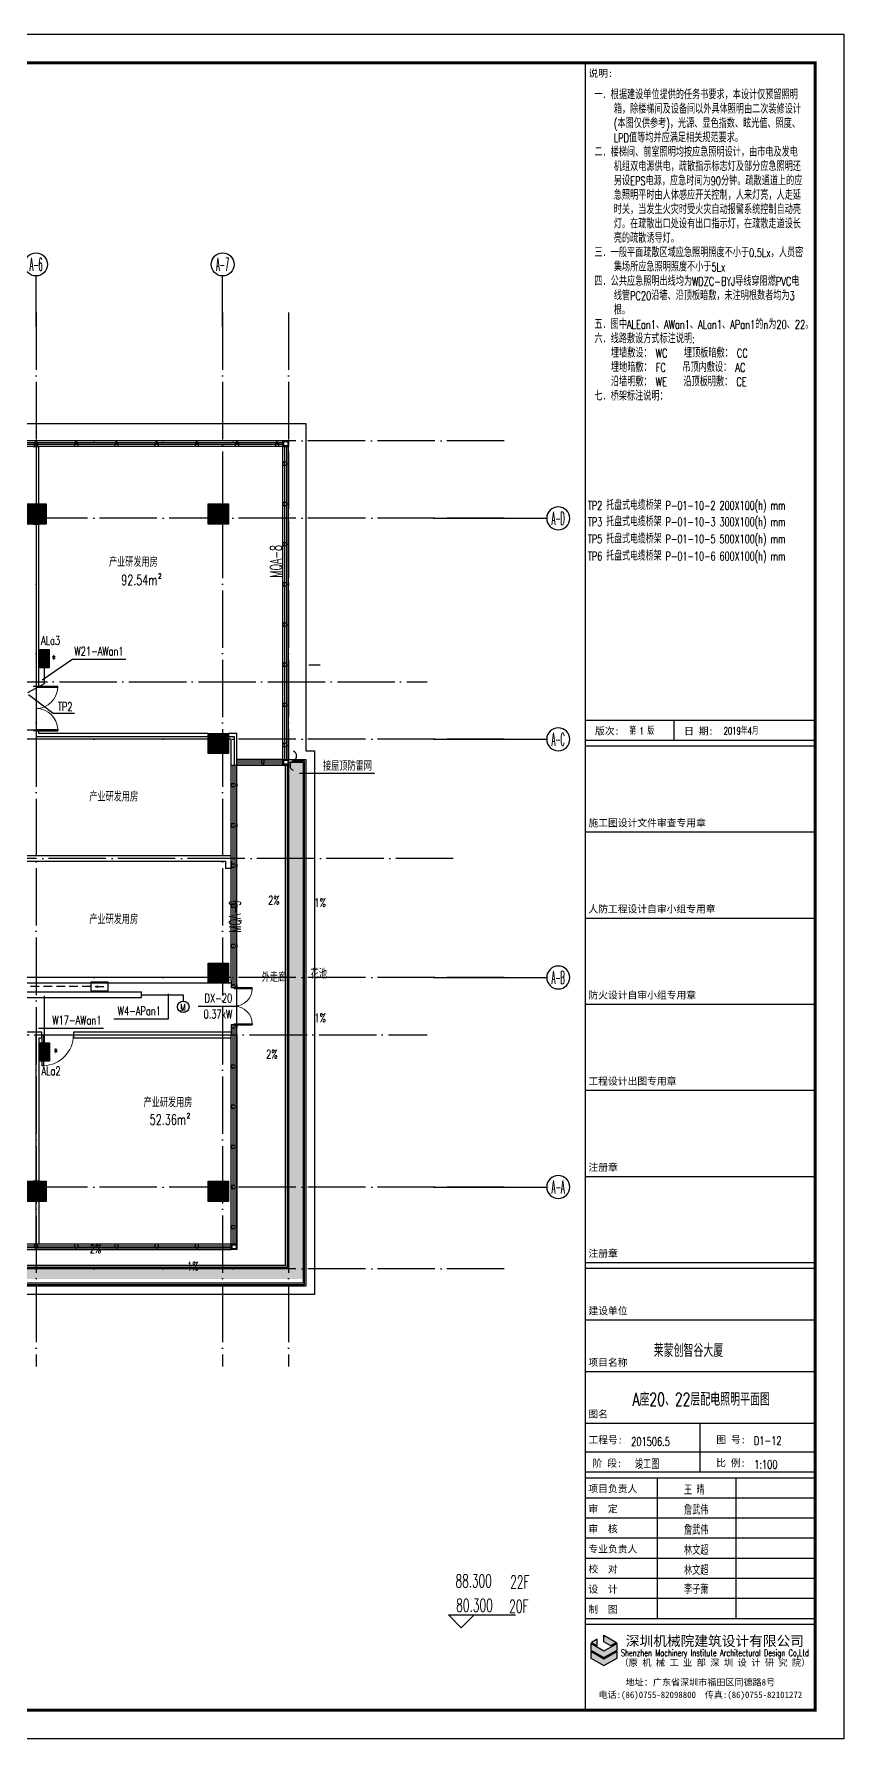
# Model space of a CAD drawing. Extents: x 1980812 to 2226895, y -554123 to 281606.
# Drawn here: x 2036698 to 2064912, y -405867 to -346467 of the extents above; entities that cross this region are included whole.
import ezdxf
from ezdxf.enums import TextEntityAlignment as Align

# ---------------------------------------------------------------- set-up
doc = ezdxf.new("R2010")
doc.units = 0
doc.header["$LTSCALE"] = 1000
doc.header["$MEASUREMENT"] = 0
doc.linetypes.add('DOTE', pattern=[2.42, 2, -0.2, 0.02, -0.2])
doc.linetypes.add('DQXX', pattern=[4.5, 3, -1.5])
for name, color, linetype in [('$TD_AUDIT_GENERATED_(158)', 8, 'Continuous'), ('$TD_AUDIT_GENERATED_(1F3)', 7, 'Continuous'), ('$TD_AUDIT_GENERATED_(1FCF)', 8, 'Continuous'), ('$TD_AUDIT_GENERATED_(210)', 8, 'Continuous'), ('$TD_AUDIT_GENERATED_(24E)', 8, 'Continuous'), ('$TD_AUDIT_GENERATED_(2762)', 8, 'Continuous'), ('$TD_AUDIT_GENERATED_(276D)', 8, 'Continuous'), ('$TD_AUDIT_GENERATED_(2A51)', 8, 'Continuous'), ('$TD_AUDIT_GENERATED_(FFA)', 8, 'Continuous'), ('1', 1, 'Continuous'), ('7', 7, 'Continuous'), ('A-FLOR-LAND', 8, 'Continuous'), ('AXIS', 7, 'Continuous'), ('AXIS_TEXT', 7, 'Continuous'), ('COLU', 8, 'Continuous'), ('COLU_HATCH', 8, 'Continuous'), ('CURTWALL', 8, 'Continuous'), ('DIM_ELEV', 8, 'Continuous'), ('DIM_SYMB', 8, 'Continuous'), ('dote', 8, 'DOTE'), ('DQ1', 1, 'Continuous'), ('DQ2', 2, 'Continuous'), ('DQ7', 7, 'Continuous'), ('DQFL', 2, 'X_LINE'), ('DQK1', 1, 'Continuous'), ('DQK7', 7, 'Continuous'), ('DQqj', 1, 'Continuous'), ('DQX', 2, 'DQXX'), ('PUB_TEXT', 8, 'Continuous'), ('TK', 1, 'Continuous'), ('WALL', 7, 'Continuous'), ('WINDOW', 8, 'Continuous')]:
    doc.layers.add(name, color=color, linetype=linetype)
doc.styles.add('_TCH_AXIS', font='COMPLEX', dxfattribs={"bigfont": 'GBCBIG'})
doc.styles.add('_TCH_DIM', font='SIMPLEX', dxfattribs={"bigfont": 'GBCBIG'})
doc.styles.add('COMPLEX', font='COMPLEX')
doc.styles.add('D8', font='txtw.shx', dxfattribs={"width": 0.7, "bigfont": 'hztxtw.shx'})
doc.styles.add('HEITI', font='simplex.shx', dxfattribs={"width": 0.6, "bigfont": 'hztxt.shx'})
doc.styles.add('HZF', font='ROMANS2', dxfattribs={"width": 0.7, "bigfont": 'HZDF2'})
doc.styles.add('HZTXTW', font='txtw.shx', dxfattribs={"width": 0.6, "bigfont": 'hztxtw.shx'})
doc.styles.add('SONGTI', font='', dxfattribs={"width": 1.1})
doc.styles.get("Standard").update_dxf_attribs({"font": 'gbenor.shx', "bigfont": 'gbcbig.shx'})
doc.styles.get('SONGTI').set_extended_font_data('NSimSun')
doc.linetypes.add('X_LINE', pattern='A,0.5,["X",Standard,S=0.2,R=0,X=0,Y=-0.08],0.5', length=1)

# ---------------------------------------------------------------- blocks, each defined once
blk = doc.blocks.new('_AXISO')
blk.add_circle((0, 0), 0.5)
at = {"layer": 'AXIS_TEXT', "style": 'COMPLEX', "width": 1.041667}
blk.add_attdef('A', text='', height=0.56, dxfattribs=at).set_placement((-0.25, -0.28), (0.25, -0.28), align=Align.FIT)
blk = doc.blocks.new('$TD_AUDIT_GENERATED_(9F)')
at = {"layer": 'AXIS'}
for p, q in [((40100, 29979), (40100, 31745)), ((46600, 29979), (46600, 31745)), ((53944, 23300), (57893, 23300)), ((53944, 15600), (57893, 15600)), ((53944, 7300), (57893, 7300)), ((53944, 0), (57893, 0))]:
    blk.add_line(p, q, dxfattribs=at)
at = {"layer": 'dote'}
for p, q in [((40100, 30469), (40100, -6248)), ((46600, 30469), (46600, -6248)), ((48900, 30469), (48900, -6248)), ((56411, 26000), (-8456, 26000)), ((56413, 23300), (-8454, 23300)), ((56413, 15600), (-8454, 15600)), ((54631, 11450), (37209, 11450)), ((56413, 7300), (-8454, 7300)), ((56413, 0), (-8454, 0)), ((56413, -2850), (-8454, -2850))]:
    blk.add_line(p, q, dxfattribs=at)
at = {"layer": 'AXIS'}
ref = blk.add_blockref('_AXISO', (40100, 32145), dxfattribs=dict(at, xscale=800, yscale=800, zscale=800))
ref.add_attrib('A', 'A-6', dxfattribs={"layer": 'AXIS_TEXT', "height": 452.5, "style": '_TCH_AXIS', "width": 0.344262}).set_placement((39874, 31919), (40326, 31919), align=Align.FIT)
ref = blk.add_blockref('_AXISO', (46600, 32145), dxfattribs=dict(at, xscale=800, yscale=800, zscale=800))
ref.add_attrib('A', 'A-7', dxfattribs={"layer": 'AXIS_TEXT', "height": 452.5, "style": '_TCH_AXIS', "width": 0.344262}).set_placement((46374, 31919), (46826, 31919), align=Align.FIT)
ref = blk.add_blockref('_AXISO', (58293, 23300), dxfattribs=dict(at, xscale=-800, yscale=800, zscale=800))
ref.add_attrib('A', 'A-D', dxfattribs={"layer": 'AXIS_TEXT', "height": 452.5, "style": '_TCH_AXIS', "width": 0.328125}).set_placement((58066, 23074), (58519, 23074), align=Align.FIT)
ref = blk.add_blockref('_AXISO', (58293, 15600), dxfattribs=dict(at, xscale=-800, yscale=800, zscale=800))
ref.add_attrib('A', 'A-C', dxfattribs={"layer": 'AXIS_TEXT', "height": 452.5, "style": '_TCH_AXIS', "width": 0.33871}).set_placement((58066, 15374), (58519, 15374), align=Align.FIT)
ref = blk.add_blockref('_AXISO', (58293, 7300), dxfattribs=dict(at, xscale=-800, yscale=800, zscale=800))
ref.add_attrib('A', 'A-B', dxfattribs={"layer": 'AXIS_TEXT', "height": 452.5, "style": '_TCH_AXIS', "width": 0.328125}).set_placement((58066, 7074), (58519, 7074), align=Align.FIT)
ref = blk.add_blockref('_AXISO', (58293, 0), dxfattribs=dict(at, xscale=-800, yscale=800, zscale=800))
ref.add_attrib('A', 'A-A', dxfattribs={"layer": 'AXIS_TEXT', "height": 452.5, "style": '_TCH_AXIS', "width": 0.323077}).set_placement((58066, -226), (58519, -226), align=Align.FIT)
blk = doc.blocks.new('$DorLib2D$00000001')
for p, q in [((0.45, 0.975), (0.5, 0.975)), ((0.45, 0), (0.45, 0.975)), ((0.5, 0), (0.5, 0.975)), ((0.5, 0), (0.45, 0))]:
    blk.add_line(p, q)
at = {"lineweight": 13}
blk.add_arc((0.475, 0), 0.975, 91.4693, 180, dxfattribs=at)
blk = doc.blocks.new('$DorLib2D$00000002')
for p, q in [((-0.5, 0), (-0.5, 0.4875)), ((-0.475, 0.4875), (-0.5, 0.4875)), ((-0.475, 0), (-0.475, 0.4875)), ((0.475, 0), (0.475, 0.4875)), ((0.475, 0.4875), (0.5, 0.4875)), ((0.5, 0), (0.5, 0.4875)), ((-0.5, 0), (-0.475, 0)), ((0.5, 0), (0.475, 0))]:
    blk.add_line(p, q)
at = {"lineweight": 13}
for centre, start, end in [((-0.4875, 0), 0, 88.53072), ((0.4875, 0), 91.46928, 180)]:
    blk.add_arc(centre, 0.4875, start, end, dxfattribs=at)
blk = doc.blocks.new('A$C46407C4F')
at = {"layer": 'A-FLOR-LAND'}
h = blk.add_hatch(dxfattribs=at)
h.set_pattern_fill('GRASS', color=256, scale=50)
h.set_pattern_definition([(90, (-3008715.91, 640534.81), (-99.7795475, 99.7795475), [26.458066, -173.101015]), (45, (-3008715.91, 640534.81), (-99.7796155, 99.7796155), [26.458066, -114.651615]), (135, (-3008715.91, 640534.81), (-99.7796155, -99.7796155), [26.458066, -114.651615])])
h.paths.add_polyline_path([(32150, -26500), (32150, -26000), (48900, -26000), (48900, -8500), (49400, -8500), (49400, -26500)])
at = {"layer": '$TD_AUDIT_GENERATED_(158)', "color": 2}
for p, q in [((49800, -8100), (49800, -27050)), ((49800, -27050), (31750, -27050))]:
    blk.add_line(p, q, dxfattribs=at)
at = {"layer": '$TD_AUDIT_GENERATED_(158)'}
for p, q in [((48900, -8400), (49500, -8400)), ((48900, -8500), (49400, -8500)), ((49400, -8500), (49400, -26650)), ((49500, -8400), (49500, -26750)), ((49400, -26650), (32150, -26650)), ((49500, -26750), (32050, -26750))]:
    blk.add_line(p, q, dxfattribs=at)
at = {"layer": '$TD_AUDIT_GENERATED_(158)', "color": 2}
blk.add_lwpolyline([(14850, 3600), (14850, 3300), (49500, 3300), (49500, -8100), (49800, -8100)], dxfattribs=at)
at = {"layer": '$TD_AUDIT_GENERATED_(24E)'}
for p, q in [((48780, -8600), (48780, -26030)), ((48850, -8600), (48850, -26100)), ((48900, -8600), (48900, -26150)), ((48780, -26030), (32250, -26030)), ((48850, -26100), (32250, -26100)), ((48900, -26150), (32250, -26150))]:
    blk.add_line(p, q, dxfattribs=at)
at = {"layer": 'CURTWALL'}
for p, q in [((48700, 2700), (35900, 2700)), ((48700, 2633), (35900, 2633)), ((48700, 2567), (35900, 2567)), ((48700, 2500), (35900, 2500)), ((48700, 2500), (48700, 2700)), ((48700, -8400), (48700, 2500)), ((48700, 2500), (48900, 2500)), ((48767, -8400), (48767, 2500)), ((48833, -8400), (48833, 2500)), ((48900, -8400), (48900, 2500)), ((46900, -11850), (46900, -8600)), ((46967, -11850), (46967, -8600)), ((47033, -11850), (47033, -8600)), ((48700, -8400), (47100, -8400)), ((47100, -8600), (47100, -8400)), ((48700, -8467), (47100, -8467)), ((48700, -8533), (47100, -8533)), ((48700, -8600), (47100, -8600)), ((47100, -11850), (47100, -8600)), ((48700, -8600), (48700, -8400)), ((48700, -8400), (48900, -8400)), ((46900, -16100), (46900, -11850)), ((46967, -16100), (46967, -11850)), ((47033, -16100), (47033, -11850)), ((47100, -16100), (47100, -11850)), ((46900, -16100), (46900, -16350)), ((46900, -16350), (47100, -16350)), ((46967, -16350), (46967, -16100)), ((47033, -16350), (47033, -16100)), ((47100, -16350), (47100, -16100)), ((47100, -17650), (46900, -17650)), ((46900, -17650), (46900, -18000)), ((46967, -18000), (46967, -17650)), ((47033, -18000), (47033, -17650)), ((47100, -18000), (47100, -17650)), ((46900, -25280), (46900, -18000)), ((46967, -25280), (46967, -18000)), ((47033, -25280), (47033, -18000)), ((47100, -25280), (47100, -18000)), ((35550, -25280), (40100, -25280)), ((35550, -25347), (40100, -25347)), ((35550, -25413), (40100, -25413)), ((35550, -25480), (40100, -25480)), ((40100, -25280), (46900, -25280)), ((40100, -25347), (46900, -25347)), ((40100, -25413), (46900, -25413)), ((40100, -25480), (46900, -25480)), ((46900, -25280), (46900, -25480)), ((46900, -25280), (47100, -25280))]:
    blk.add_line(p, q, dxfattribs=at)
for points in [[(48700, 2700), (48900, 2700), (48900, 2500), (48700, 2500)], [(48730, 2670), (48870, 2670), (48870, 2530), (48730, 2530)], [(48700, -8400), (48900, -8400), (48900, -8600), (48700, -8600)], [(48730, -8430), (48870, -8430), (48870, -8570), (48730, -8570)], [(46900, -25280), (47100, -25280), (47100, -25480), (46900, -25480)], [(46930, -25310), (47070, -25310), (47070, -25450), (46930, -25450)]]:
    blk.add_lwpolyline(points, close=True, dxfattribs=at)
at = {"layer": 'dote'}
for p, q in [((4617, -5700), (53728, -5700)), ((6400, -18000), (53728, -18000))]:
    blk.add_line(p, q, dxfattribs=at)
at = {"layer": 'WALL'}
for p, q in [((40000, 2500), (40200, 2500)), ((40200, 500), (40200, 2500)), ((40000, 500), (40200, 500)), ((40000, -200), (40200, -200)), ((40200, -5700), (40200, -200)), ((40000, -5850), (40200, -5850)), ((40200, -5850), (40200, -5700)), ((40100, -7700), (37850, -7700)), ((40200, -7400), (40000, -7400)), ((46100, -7700), (40100, -7700)), ((40200, -7500), (40200, -7400)), ((46100, -7500), (40200, -7500)), ((46100, -7700), (46100, -7500)), ((47100, -7500), (46800, -7500)), ((46800, -7700), (46800, -7500)), ((46900, -7700), (46800, -7700)), ((46900, -8600), (46900, -7700)), ((47100, -8600), (47100, -7500)), ((46900, -8600), (47100, -8600)), ((37850, -11750), (46800, -11750)), ((46800, -11750), (46900, -11750)), ((37850, -11950), (46700, -11950)), ((46700, -11950), (46700, -12200)), ((46900, -12200), (46700, -12200)), ((46900, -11950), (46900, -12200)), ((46900, -11950), (46900, -11950)), ((46100, -16000), (37850, -16000)), ((46100, -16200), (46100, -16000)), ((46900, -16000), (46800, -16000)), ((46800, -16200), (46800, -16000)), ((46100, -16200), (37650, -16200)), ((46900, -16200), (46800, -16200)), ((40100, -17900), (34650, -17900)), ((40300, -17900), (40100, -17900)), ((40200, -18100), (40200, -23100)), ((40200, -18100), (40300, -18100)), ((40300, -18100), (40300, -17900)), ((46900, -17900), (41400, -17900)), ((41400, -17900), (41400, -18100)), ((41400, -18100), (46900, -18100)), ((40200, -23100), (40000, -23100)), ((40200, -23800), (40000, -23800)), ((40200, -23800), (40200, -25280))]:
    blk.add_line(p, q, dxfattribs=at)
at = {"layer": 'WINDOW'}
blk.add_line((47100, -17650), (47100, -16350), dxfattribs=at)
for name, p, xscale, yscale, zscale, rotation in [('$DorLib2D$00000002', (40100, -6625), 1550, -1550, 1550, 89.99999999924172), ('$DorLib2D$00000002', (47000, -17000), -1300, -1300, -1300, 90.00000001109343), ('$DorLib2D$00000001', (40850, -18000), 1100, 1100, 1100, 180.0000000000928)]:
    blk.add_blockref(name, p, dxfattribs=dict(at, xscale=xscale, yscale=yscale, zscale=zscale, rotation=rotation))
blk = doc.blocks.new('A$C28812CA5')
at = {"layer": '$TD_AUDIT_GENERATED_(1F3)', "style": 'D8', "width": 0.7}
for p in [(43491, -1537), (42805, -9712), (42805, -13987), (44696, -20367)]:
    blk.add_text('\\M+5B2FA\\M+5D2B5\\M+5D1D0\\M+5B7A2\\M+5D3C3\\M+5B7BF', height=300, rotation=0.00057, dxfattribs=at).set_placement(p, align=Align.MIDDLE_CENTER)
blk = doc.blocks.new('$TD_AUDIT_GENERATED_(2768)')
at = {"layer": '$TD_AUDIT_GENERATED_(276D)'}
blk.add_line((115028288, 22648046), (115028222, 22648046), dxfattribs=at)
for points in [[(115028222, 22648096), (115028225, 22648096), (115028225, 22647996), (115028222, 22647996)], [(115028288, 22648096), (115028422, 22648096), (115028422, 22647996), (115028288, 22647996)]]:
    blk.add_lwpolyline(points, close=True, dxfattribs=at)
blk = doc.blocks.new('$TD_AUDIT_GENERATED_(2963)')
at = {"layer": 'WINDOW'}
for p, rotation in [((-22607946, 115030922), 270), ((-22606546, 115030922), 270), ((-22605146, 115030922), 270), ((-22603746, 115030922), 270), ((-22602346, 115030922), 270), ((-22600946, 115030922), 270), ((-22599546, 115030922), 270), ((22688146, -115053702), 90), ((22689546, -115053702), 90), ((22690946, -115053702), 90), ((22692346, -115053702), 90), ((22693746, -115053702), 90)]:
    blk.add_blockref('$TD_AUDIT_GENERATED_(2768)', p, dxfattribs=dict(at, rotation=rotation))
at = {"layer": 'WINDOW', "xscale": -1}
for p in [(115077122, -22646146), (115077122, -22647546), (115077122, -22648946), (115077122, -22650346), (115077122, -22651746), (115077122, -22653146), (115077122, -22654546), (115077122, -22655946), (115075322, -22657346), (115075322, -22658746), (115075322, -22660146), (115075322, -22661546), (115075322, -22662946), (115075322, -22664346), (115075322, -22665746), (115075322, -22667146), (115075322, -22668546), (115075322, -22669946), (115075322, -22671346), (115075322, -22672746)]:
    blk.add_blockref('$TD_AUDIT_GENERATED_(2768)', p, dxfattribs=at)
at = {"layer": 'WINDOW', "xscale": -1, "rotation": 270}
blk.add_blockref('$TD_AUDIT_GENERATED_(2768)', (-22600046, -115036822), dxfattribs=at)
blk = doc.blocks.new('$TD_AUDIT_GENERATED_(3BB2)')
at = {"layer": 'COLU_HATCH'}
h = blk.add_hatch(color=256, dxfattribs=at)
h.dxf.hatch_style = 1
h.paths.add_polyline_path([(39750, 23800), (40450, 23800), (40450, 23100), (39750, 23100)])
h = blk.add_hatch(color=256, dxfattribs=at)
h.dxf.hatch_style = 1
h.paths.add_polyline_path([(46100, 23800), (46800, 23800), (46800, 23100), (46100, 23100)])
h = blk.add_hatch(color=256, dxfattribs=at)
h.dxf.hatch_style = 1
h.paths.add_polyline_path([(46800, 15800), (46800, 15100), (46100, 15100), (46100, 15800)])
h = blk.add_hatch(color=256, dxfattribs=at)
h.dxf.hatch_style = 1
h.paths.add_polyline_path([(46100, 7100), (46100, 7800), (46800, 7800), (46800, 7100)])
h = blk.add_hatch(color=256, dxfattribs=at)
h.dxf.hatch_style = 1
h.paths.add_polyline_path([(39750, 200), (40450, 200), (40450, -500), (39750, -500)])
h = blk.add_hatch(color=256, dxfattribs=at)
h.dxf.hatch_style = 1
h.paths.add_polyline_path([(46100, 200), (46800, 200), (46800, -500), (46100, -500)])
at = {"layer": 'COLU'}
for points in [[(39750, 23800), (40450, 23800), (40450, 23100), (39750, 23100)], [(46100, 23800), (46800, 23800), (46800, 23100), (46100, 23100)], [(46800, 15800), (46800, 15100), (46100, 15100), (46100, 15800)], [(46100, 7100), (46100, 7800), (46800, 7800), (46800, 7100)], [(39750, 200), (40450, 200), (40450, -500), (39750, -500)], [(46100, 200), (46800, 200), (46800, -500), (46100, -500)]]:
    blk.add_lwpolyline(points, close=True, dxfattribs=at)
blk = doc.blocks.new('*X245')
at = {"color": 0}
for p, q in [((8700, 8370), (9500, 8370)), ((8700, 8340), (9500, 8340)), ((8700, 8310), (9500, 8310)), ((8700, 8280), (9500, 8280)), ((8700, 8250), (9500, 8250)), ((8700, 8220), (9500, 8220)), ((8700, 8190), (9500, 8190)), ((8700, 8160), (9500, 8160)), ((8700, 8130), (9500, 8130)), ((8700, 8100), (9500, 8100)), ((8700, 8070), (9500, 8070)), ((8700, 8040), (9500, 8040)), ((8700, 8010), (9500, 8010))]:
    blk.add_line(p, q, dxfattribs=at)
blk = doc.blocks.new('XM')
at = {"layer": '1'}
for p, q in [((320, 168), (-320, 168)), ((-320, 168), (-320, -152)), ((320, -152), (320, 168)), ((-320, -152), (320, -152))]:
    blk.add_line(p, q, dxfattribs=at)
at = {"layer": '1', "xscale": 0.8, "yscale": 0.8, "zscale": 0.8}
blk.add_blockref('*X245', (-7280, -6552), dxfattribs=at)
blk = doc.blocks.new('dj')
at = {"layer": 'DQK1'}
blk.add_circle((0, 0), 200, dxfattribs=at)
at = {"layer": 'DQK7', "style": 'D8', "width": 0.7}
blk.add_text('M', height=250, dxfattribs=at).set_placement((-100, -150))
blk = doc.blocks.new('dyz')
at = {"layer": 'DQK1'}
for p, q in [((-300, 0), (300, 0)), ((-300, -300), (-300, 0)), ((300, 0), (300, -300)), ((300, -300), (-300, -300))]:
    blk.add_line(p, q, dxfattribs=at)
at = {"layer": 'DQK7'}
for q in [(-58, -127), (-58, -127), (150, -150), (-58, -173), (-58, -173)]:
    blk.add_line((-150, -150), q, dxfattribs=at)
blk = doc.blocks.new('pzh')
at = {"layer": 'DQK1'}
for centre, start, end in [((-61, 165), 290.3188, 69.6812), ((61, -165), 110.3188, 249.6812)]:
    blk.add_arc(centre, 176, start, end, dxfattribs=at)
blk = doc.blocks.new('tu kuang A1 A')
at = {"layer": 'TK'}
h = blk.add_hatch(color=256, dxfattribs=at)
h.paths.add_polyline_path([(75976, 3247), (75738, 3384), (75738, 3611), (76172, 3360)])
h.paths.add_polyline_path([(75303, 3360), (75499, 3247), (75499, 3473)])
h.paths.add_polyline_path([(75280, 3095), (75738, 2831), (76195, 3095), (76195, 3321), (75738, 3057), (75280, 3321)])
h.paths.add_polyline_path([(75738, 2553), (76195, 2817), (76195, 3043), (75738, 2779), (75280, 3043), (75280, 2817)])
for p, q in [((75100, 1000), (75100, 58400)), ((83100, 1000), (83100, 58400)), ((75100, 35500), (83100, 35500)), ((78187, 34800), (78187, 35500)), ((75100, 34800), (83100, 34800)), ((75100, 34600), (83100, 34600)), ((75100, 31600), (83100, 31600)), ((75100, 28600), (83100, 28600)), ((75100, 25600), (83100, 25600)), ((75100, 22600), (83100, 22600)), ((75100, 19600), (83100, 19600)), ((75100, 16600), (83100, 16600)), ((75100, 16400), (83100, 16400)), ((75100, 16400), (83100, 16400)), ((75100, 16400), (83100, 16400)), ((75100, 16400), (83100, 16400)), ((75100, 16400), (83100, 16400)), ((75100, 14600), (83100, 14600)), ((75100, 14600), (83100, 14600)), ((75100, 14600), (83100, 14600)), ((75100, 14600), (83100, 14600)), ((75100, 14600), (83100, 14600)), ((75100, 12800), (83100, 12800)), ((75100, 11000), (83100, 11000)), ((79087, 9286), (79087, 11000)), ((75100, 10000), (83100, 10000)), ((75100, 9300), (83100, 9300)), ((75100, 9300), (83100, 9300)), ((75100, 9300), (83100, 9300)), ((75100, 9100), (83100, 9100)), ((77600, 4200), (77600, 9100)), ((80350, 4200), (80350, 9100)), ((75100, 8400), (83100, 8400)), ((75100, 7700), (83100, 7700)), ((75100, 7000), (83100, 7000)), ((75100, 6300), (83100, 6300)), ((75100, 5600), (83100, 5600)), ((75100, 4900), (83100, 4900)), ((75100, 4200), (83100, 4200)), ((75100, 4000), (83100, 4000)), ((83100, 1000), (75100, 1000))]:
    blk.add_line(p, q, dxfattribs=at)
for points in [[(0, 59400), (84100, 59400), (84100, 0), (0, 0)], [(75976, 3247), (75738, 3384), (75738, 3611), (76172, 3360)], [(75280, 3095), (75738, 2831), (76195, 3095), (76195, 3321), (75738, 3057), (75280, 3321)], [(75738, 2553), (76195, 2817), (76195, 3043), (75738, 2779), (75280, 3043), (75280, 2817)], [(75303, 3360), (75499, 3247), (75499, 3473)]]:
    blk.add_lwpolyline(points, close=True, dxfattribs=at)
at = {"layer": 'TK', "const_width": 100}
blk.add_lwpolyline([(83100, 1000), (83100, 58400), (2500, 58400), (2500, 1000)], close=True, dxfattribs=at)
at = {"layer": '7', "style": 'D8', "width": 0.7}
for s, height, p in [('\\M+5B5DA 1 \\M+5B0E6', 250, (76625, 34995)), ('2019\\M+5C4EA4\\M+5D4C2', 250, (79909, 34997)), ('201506.5', 300, (76689, 10210)), ('\\M+5BFA2\\M+5B9A4\\M+5CDBC', 300, (76820, 9408)), ('1:100', 300, (80977, 9415)), ('\\M+5CDF5 \\M+5C7E7', 300, (78530, 8510)), ('\\M+5D5B2\\M+5CEE4\\M+5CEB0', 300, (78530, 7816)), ('\\M+5D5B2\\M+5CEE4\\M+5CEB0', 300, (78530, 7116)), ('\\M+5C1D6\\M+5CEC4\\M+5B3AC', 300, (78530, 6414)), ('\\M+5C1D6\\M+5CEC4\\M+5B3AC', 300, (78530, 5714)), ('\\M+5C0EE\\M+5D7D3\\M+5CFF4', 300, (78530, 5048))]:
    blk.add_text(s, height=height, dxfattribs=at).set_placement(p)
at = {"layer": '7', "color": 1, "style": 'D8', "width": 0.7}
blk.add_text('\\M+5C0B3\\M+5C3C9\\M+5B4B4\\M+5D6C7\\M+5B9C8\\M+5B4F3\\M+5CFC3', height=450, dxfattribs=at).set_placement((77472, 13307))
at = {"layer": 'TK', "style": 'SONGTI'}
for s, p in [('\\M+5CBB5\\M+5C3F7:', (75198, 57909)), ('\\M+5B0E6\\M+5B4CE:', (75428, 34992)), ('\\M+5C8D5 \\M+5C6DA:', (78532, 34992)), ('\\M+5CAA9\\M+5B9A4\\M+5CDBC\\M+5C9E8\\M+5BCC6\\M+5CEC4\\M+5BCFE\\M+5C9F3\\M+5B2E9\\M+5D7A8\\M+5D3C3\\M+5D5C2', (75198, 31792)), ('\\M+5C8CB\\M+5B7C0\\M+5B9A4\\M+5B3CC\\M+5C9E8\\M+5BCC6\\M+5D7D4\\M+5C9F3\\M+5D0A1\\M+5D7E9\\M+5D7A8\\M+5D3C3\\M+5D5C2', (75198, 28792)), ('\\M+5B7C0\\M+5BBF0\\M+5C9E8\\M+5BCC6\\M+5D7D4\\M+5C9F3\\M+5D0A1\\M+5D7E9\\M+5D7A8\\M+5D3C3\\M+5D5C2', (75198, 25792)), ('\\M+5B9A4\\M+5B3CC\\M+5C9E8\\M+5BCC6\\M+5B3F6\\M+5CDBC\\M+5D7A8\\M+5D3C3\\M+5D5C2', (75198, 22792)), ('\\M+5D7A2\\M+5B2E1\\M+5D5C2', (75198, 19792)), ('\\M+5D7A2\\M+5B2E1\\M+5D5C2', (75198, 16792)), ('\\M+5BDA8\\M+5C9E8\\M+5B5A5\\M+5CEBB', (75198, 14792)), ('\\M+5CFEE\\M+5C4BF\\M+5C3FB\\M+5B3C6', (75198, 12992)), ('\\M+5CDBC\\M+5C3FB', (75198, 11192)), ('\\M+5B9A4\\M+5B3CC\\M+5BAC5:', (75198, 10294)), ('\\M+5B1C8 \\M+5C0FD:', (79649, 9492)), ('\\M+5CFEE\\M+5C4BF\\M+5B8BA\\M+5D4F0\\M+5C8CB', (75198, 8592)), ('\\M+5C9F3  \\M+5B6A8', (75198, 7892)), ('\\M+5C9F3  \\M+5BACB', (75198, 7192)), ('\\M+5D7A8\\M+5D2B5\\M+5B8BA\\M+5D4F0\\M+5C8CB', (75198, 6492)), ('\\M+5D0A3  \\M+5B6D4', (75198, 5792)), ('\\M+5C9E8  \\M+5BCC6', (75198, 5092)), ('\\M+5D6C6  \\M+5CDBC', (75198, 4392))]:
    blk.add_text(s, height=250, dxfattribs=at).set_placement(p)
for s, p in [('\\M+5CDBC \\M+5BAC5:', (80166, 10425)), ('\\M+5BDD7 \\M+5B6CE:', (75853, 9606))]:
    blk.add_text(s, height=250, dxfattribs=at).set_placement(p, align=Align.MIDDLE_CENTER)
for s, height, p in [('\\M+5C9EE\\M+5DBDA\\M+5BBFA\\M+5D0B5\\M+5D4BA\\M+5BDA8\\M+5D6FE\\M+5C9E8\\M+5BCC6\\M+5D3D0\\M+5CFDE\\M+5B9AB\\M+5CBBE', 350, (79605, 3238)), ('\\M+5A3A8\\M+5D4AD \\M+5BBFA \\M+5D0B5 \\M+5B9A4 \\M+5D2B5 \\M+5B2BF \\M+5C9EE \\M+5DBDA \\M+5C9E8 \\M+5BCC6 \\M+5D1D0 \\M+5BEBF \\M+5D4BA\\M+5A3A9', 228, (79605, 2543)), ('\\M+5B5D8\\M+5D6B7\\M+5A3BA\\M+5B9E3\\M+5B6AB\\M+5CAA1\\M+5C9EE\\M+5DBDA\\M+5CAD0\\M+5B8A3\\M+5CCEF\\M+5C7F8\\M+5CDAC\\M+5B5C2\\M+5C2B78\\M+5BAC5', 225.625, (79100, 1860)), ('\\M+5B5E7\\M+5BBB0:(86)0755-82098800  \\M+5B4AB\\M+5D5E6:(86)0755-82101272', 225.62, (79100, 1424))]:
    blk.add_text(s, height=height, dxfattribs=at).set_placement(p, align=Align.CENTER)
at = {"layer": 'TK', "style": 'HEITI', "width": 0.7}
blk.add_text('Shenzhen Machinery Institute Architectural Design Co,Ltd', height=229, dxfattribs=at).set_placement((79605, 2884), align=Align.CENTER)

msp = doc.modelspace()

# ---------------------------------------------------------------- linework, layer by layer
at = {"layer": '$TD_AUDIT_GENERATED_(158)', "color": 2}
msp.add_line((2046266.5, -368437.6), (2046666.5, -368437.6), dxfattribs=at)
at = {"layer": '$TD_AUDIT_GENERATED_(FFA)'}
for points in [[(2043666.5, -370937.6), (2043666.5, -371937.6), (2045566.5, -371937.6), (2045566.5, -360637.6), (2036766.5, -360637.6), (2036766.5, -370937.6)], [(2036766.5, -381337.6), (2043766.5, -381337.6), (2043766.5, -388817.6), (2036766.5, -388817.6)]]:
    msp.add_lwpolyline(points, close=True, dxfattribs=at)
at = {"layer": 'DIM_ELEV'}
for p, q in [((2051581.8, -401998.6), (2051131.8, -401548.6)), ((2051131.8, -401548.6), (2053465.5, -401548.6)), ((2051581.8, -401998.6), (2052031.8, -401548.6))]:
    msp.add_line(p, q, dxfattribs=at)
at = {"layer": 'DIM_SYMB'}
for points in [[(2045053.6, -375836.7, 0, 0, 0), (2045429.3, -377082.2, 80, 0, 0), (2045515.9, -377369.5, 0, 0, 0)], [(2046347.8, -375966.8, 0, 0, 0), (2046347.8, -377267.8, 80, 0, 0), (2046347.8, -377567.8, 0, 0, 0)], [(2046347.8, -381508.5, 0, 0, 0), (2046347.8, -380207.5, 80, 0, 0), (2046347.8, -379907.5, 0, 0, 0)], [(2044985, -382817.5, 0, 0, 0), (2045360.7, -381571.9, 80, 0, 0), (2045447.3, -381284.7, 0, 0, 0)], [(2039550.2, -389086.1, 0, 0, 0), (2038249.2, -389086.1, 80, 0, 0), (2037949.2, -389086.1, 0, 0, 0)], [(2042942.2, -389681.6, 0, 0, 0), (2041641.2, -389681.6, 80, 0, 0), (2041341.2, -389681.6, 0, 0, 0)]]:
    msp.add_lwpolyline(points, format="xyseb", dxfattribs=at)
at = {"layer": 'DQ2'}
msp.add_line((2037062, -381615.9), (2037062, -379973.5), dxfattribs=at)
for points in [[(2037048.9, -368550.9), (2037048.9, -369104), (2036472, -369424.5)], [(2040440, -379937.6), (2041895.5, -379937.6), (2041895.5, -380159.4)]]:
    msp.add_lwpolyline(points, dxfattribs=at)
at = {"layer": 'DQ7'}
for p, q in [((2038044.7, -368247), (2036975.6, -368982.5)), ((2038044.7, -368247), (2039891.5, -368247)), ((2037365.7, -370143.8), (2036500, -369485)), ((2038101, -370143.8), (2037365.7, -370143.8)), ((2034772.2, -370705.2), (2036786.4, -370705.2)), ((2045949.4, -372222.4), (2048561.9, -372222.4)), ((2041382.4, -380781.7), (2041382.4, -379910.1)), ((2042415.2, -380338.7), (2043823.4, -380338.7)), ((2036855.3, -381104.5), (2039121.3, -381104.5)), ((2039475.4, -380781.7), (2041382.4, -380781.7))]:
    msp.add_line(p, q, dxfattribs=at)
at = {"layer": 'DQFL', "linetype": 'X_LINE'}
msp.add_lwpolyline([(2045729.7, -371786.7), (2046109.7, -371786.7), (2046109.7, -390040.8), (2028768.6, -390040.8), (2028768.6, -389647.6)], dxfattribs=at)
at = {"layer": 'DQqj', "ltscale": 0.15}
for p, q in [((2020639.4, -380037.6), (2040440, -380037.6)), ((2023455.5, -379837.6), (2040440, -379837.6)), ((2040440, -380037.6), (2040440, -379837.6))]:
    msp.add_line(p, q, dxfattribs=at)
at = {"layer": 'DQX', "ltscale": 0.1}
msp.add_lwpolyline([(2038674.5, -379652), (2034021.3, -379652), (2033666.5, -380937.6)], dxfattribs=at)

# ---------------------------------------------------------------- block references
at = {"layer": '$TD_AUDIT_GENERATED_(1FCF)'}
msp.add_blockref('A$C28812CA5', (1996666.5, -363337.6), dxfattribs=at)
at = {"layer": '$TD_AUDIT_GENERATED_(210)'}
msp.add_blockref('A$C46407C4F', (1996666.5, -363337.6), dxfattribs=at)
at = {"layer": '$TD_AUDIT_GENERATED_(2762)'}
msp.add_blockref('$TD_AUDIT_GENERATED_(2963)', (1996666.5, -363337.6), dxfattribs=at)
at = {"layer": 'COLU'}
msp.add_blockref('$TD_AUDIT_GENERATED_(3BB2)', (1996666.5, -386637.6), dxfattribs=at)
at = {"layer": 'DQ1', "ltscale": 0.01}
msp.add_blockref('pzh', (2045729.7, -371786.7), dxfattribs=at)
at = {"layer": 'DQ1', "ltscale": 0.05, "xscale": -1, "rotation": 180}
msp.add_blockref('dyz', (2038974.5, -379802), dxfattribs=at)
at = {"layer": 'DQ1', "ltscale": 0.15}
msp.add_blockref('dj', (2041895.5, -380359.4), dxfattribs=at)
at = {"layer": 'DQ2'}
msp.add_blockref('tu kuang A1 A', (1980812.3, -405866.8), dxfattribs=at)
at = {"layer": 'DQ2', "xscale": -1, "rotation": 270}
for p in [(2037048.9, -368230.9), (2037062, -381935.9)]:
    msp.add_blockref('XM', p, dxfattribs=at)
at = {"layer": 'WALL'}
msp.add_blockref('$TD_AUDIT_GENERATED_(9F)', (1996666.5, -386637.6), dxfattribs=at)

# ---------------------------------------------------------------- texts
at = {"layer": '$TD_AUDIT_GENERATED_(1F3)', "style": 'HZF', "width": 0.7}
for s, height, p in [('2', 175, (2041077.9, -365349.3)), ('92.54m', 350, (2040361.3, -365487.3)), ('52.36m', 350, (2041357.4, -384290.7)), ('2', 175, (2042074.1, -384152.7))]:
    msp.add_text(s, height=height, dxfattribs=at).set_placement(p, align=Align.MIDDLE_CENTER)
at = {"layer": '$TD_AUDIT_GENERATED_(1F3)', "style": 'D8', "width": 0.7}
for s, p in [('\\M+5CDE2\\M+5D7DF\\M+5C0C8', (2045054.2, -379337.6)), ('\\M+5BBA8\\M+5B3D8', (2046615.1, -379221.3))]:
    msp.add_text(s, height=300, rotation=0.000571, dxfattribs=at).set_placement(p, align=Align.MIDDLE_CENTER)
at = {"layer": '$TD_AUDIT_GENERATED_(2A51)', "style": 'HZTXTW', "width": 0.6}
for s, p in [('MQA-8', (2045126.5, -364837.7)), ('MQA-9', (2043696.5, -377207))]:
    msp.add_text(s, height=400, rotation=90.000571, dxfattribs=at).set_placement(p, align=Align.MIDDLE_CENTER)
at = {"layer": '7', "style": 'D8', "width": 0.7}
msp.add_text('D1-12', height=300, dxfattribs=at).set_placement((2061776.8, -395625.9))
at = {"layer": 'DIM_ELEV', "color": 7, "style": 'HZTXTW', "width": 0.6}
for s, p in [('88.300', (2051376.3, -400589.6)), ('22F', (2053282.8, -400621.5, 0)), ('80.300', (2051407.8, -401437.7)), ('20F', (2053249.5, -401469.7, 0))]:
    msp.add_text(s, height=450, dxfattribs=at).set_placement(p)
at = {"layer": 'DQ7', "style": 'D8', "width": 0.68}
for s, p in [('TP2 \\M+5CDD0\\M+5C5CC\\M+5CABD\\M+5B5E7\\M+5C0C2\\M+5C7C5\\M+5BCDC P-01-10-2 200X100(h) mm', (2055994.9, -363038.3)), ('TP3 \\M+5CDD0\\M+5C5CC\\M+5CABD\\M+5B5E7\\M+5C0C2\\M+5C7C5\\M+5BCDC P-01-10-3 300X100(h) mm', (2055994.9, -363610.1)), ('TP5 \\M+5CDD0\\M+5C5CC\\M+5CABD\\M+5B5E7\\M+5C0C2\\M+5C7C5\\M+5BCDC P-01-10-5 500X100(h) mm', (2055994.9, -364208.7)), ('TP6 \\M+5CDD0\\M+5C5CC\\M+5CABD\\M+5B5E7\\M+5C0C2\\M+5C7C5\\M+5BCDC P-01-10-6 600X100(h) mm', (2055994.9, -364806))]:
    msp.add_text(s, height=300, dxfattribs=at).set_placement(p)
at = {"layer": 'DQ7', "style": 'D8', "width": 0.7}
for s, p in [('ALa3', (2037271.4, -367596.1)), ('*', (2037387.9, -368243.1)), ('W21-AWan1', (2038959.6, -367966.6)), ('TP2', (2037780.3, -369897.6)), ('\\M+5BDD3\\M+5CEDD\\M+5B6A5\\M+5B7C0\\M+5C0D7\\M+5CDF8', (2047616.4, -371941.9)), ('DX-20', (2043119.8, -380058.2)), ('W17-AWan1', (2038189.4, -380824.1)), ('W4-APan1', (2040364.9, -380501.2)), ('0.37kW', (2043102.7, -380612.7)), ('*', (2037457.5, -381948.1)), ('ALa2', (2037287.5, -382593.2))]:
    msp.add_text(s, height=300, dxfattribs=at).set_placement(p, align=Align.MIDDLE)
at = {"layer": 'DQ7', "color": 1, "style": 'D8', "width": 0.7}
msp.add_text('A\\M+5D7F920\\M+5A1A222\\M+5B2E3\\M+5C5E4\\M+5B5E7\\M+5D5D5\\M+5C3F7\\M+5C6BD\\M+5C3E6\\M+5CDBC', height=450, dxfattribs=at).set_placement((2059940.3, -394259.6), align=Align.CENTER)
at = {"layer": 'DQ7', "insert": (2056220.2, -348432), "char_height": 300, "width": 7255.282, "attachment_point": 1, "style": 'D8'}
msp.add_mtext('\\pi-675,l675;\\M+5D2BB\\M+5A3AE\\M+5B8F9\\M+5BEDD\\M+5BDA8\\M+5C9E8\\M+5B5A5\\M+5CEBB\\M+5CCE1\\M+5B9A9\\M+5B5C4\\M+5C8CE\\M+5CEF1\\M+5CAE9\\M+5D2AA\\M+5C7F3\\M+5A3AC\\M+5B1BE\\M+5C9E8\\M+5BCC6\\M+5BDF6\\M+5D4A4\\M+5C1F4\\M+5D5D5\\M+5C3F7\\M+5CFE4\\M+5A3AC\\M+5B3FD\\M+5C2A5\\M+5CCDD\\M+5BCE4\\M+5BCB0\\M+5C9E8\\M+5B1B8\\M+5BCE4\\M+5D2D4\\M+5CDE2\\M+5BEDF\\M+5CCE5\\M+5D5D5\\M+5C3F7\\M+5D3C9\\M+5B6FE\\M+5B4CE\\M+5D7B0\\M+5D0DE\\M+5C9E8\\M+5BCC6(\\M+5B1BE\\M+5CDBC\\M+5BDF6\\M+5B9A9\\M+5B2CE\\M+5BFBC)\\M+5A3AC\\M+5B9E2\\M+5D4B4\\M+5A1A2\\M+5CFD4\\M+5C9AB\\M+5D6B8\\M+5CAFD\\M+5A1A2\\M+5D1A3\\M+5B9E2\\M+5D6B5\\M+5A1A2\\M+5D5D5\\M+5B6C8\\M+5A1A2LPD\\M+5D6B5\\M+5B5C8\\M+5BEF9\\M+5B2A2\\M+5D3A6\\M+5C2FA\\M+5D7E3\\M+5CFE0\\M+5B9D8\\M+5B9E6\\M+5B7B6\\M+5D2AA\\M+5C7F3\\M+5A1A3\\P\\M+5B6FE\\M+5A3AE\\M+5C2A5\\M+5CCDD\\M+5BCE4\\M+5A1A2\\M+5C7B0\\M+5CAD2\\M+5D5D5\\M+5C3F7\\M+5BEF9\\M+5B0B4\\M+5D3A6\\M+5BCB1\\M+5D5D5\\M+5C3F7\\M+5C9E8\\M+5BCC6\\M+5A3AC\\M+5D3C9\\M+5CAD0\\M+5B5E7\\M+5BCB0\\M+5B7A2\\M+5B5E7\\M+5BBFA\\M+5D7E9\\M+5CBAB\\M+5B5E7\\M+5D4B4\\M+5B9A9\\M+5B5E7\\M+5A3AC\\M+5CAE8\\M+5C9A2\\M+5D6B8\\M+5CABE\\M+5B1EA\\M+5D6BE\\M+5B5C6\\M+5BCB0\\M+5B2BF\\M+5B7D6\\M+5D3A6\\M+5BCB1\\M+5D5D5\\M+5C3F7\\M+5BBB9\\M+5C1ED\\M+5C9E8EPS\\M+5B5E7\\M+5D4B4\\M+5A3AC\\M+5D3A6\\M+5BCB1\\M+5CAB1\\M+5BCE4\\M+5CEAA90\\M+5B7D6\\M+5D6D3\\M+5A1A3\\M+5CAE8\\M+5C9A2\\M+5CDA8\\M+5B5C0\\M+5C9CF\\M+5B5C4\\M+5D3A6\\M+5BCB1\\M+5D5D5\\M+5C3F7\\M+5C6BD\\M+5CAB1\\M+5D3C9\\M+5C8CB\\M+5CCE5\\M+5B8D0\\M+5D3A6\\M+5BFAA\\M+5B9D8\\M+5BFD8\\M+5D6C6\\M+5A3AC\\M+5C8CB\\M+5C0B4\\M+5B5C6\\M+5C1C1\\M+5A3AC\\M+5C8CB\\M+5D7DF\\M+5D1D3\\M+5CAB1\\M+5B9D8\\M+5A3AC\\M+5B5B1\\M+5B7A2\\M+5C9FA\\M+5BBF0\\M+5D4D6\\M+5CAB1\\M+5CADC\\M+5BBF0\\M+5D4D6\\M+5D7D4\\M+5B6AF\\M+5B1A8\\M+5BEAF\\M+5CFB5\\M+5CDB3\\M+5BFD8\\M+5D6C6\\M+5D7D4\\M+5B6AF\\M+5C1C1\\M+5B5C6\\M+5A1A3\\M+5D4DA\\M+5CAE8\\M+5C9A2\\M+5B3F6\\M+5BFDA\\M+5B4A6\\M+5C9E8\\M+5D3D0\\M+5B3F6\\M+5BFDA\\M+5D6B8\\M+5CABE\\M+5B5C6\\M+5A3AC\\M+5D4DA\\M+5CAE8\\M+5C9A2\\M+5D7DF\\M+5B5C0\\M+5C9E8\\M+5B3A4\\M+5C1C1\\M+5B5C4\\M+5CAE8\\M+5C9A2\\M+5D3D5\\M+5B5BC\\M+5B5C6\\M+5A1A3\\P\\M+5C8FD\\M+5A3AE\\M+5D2BB\\M+5B0E3\\M+5C6BD\\M+5C3E6\\M+5CAE8\\M+5C9A2\\M+5C7F8\\M+5D3F2\\M+5D3A6\\M+5BCB1\\M+5D5D5\\M+5C3F7\\M+5D5D5\\M+5B6C8\\M+5B2BB\\M+5D0A1\\M+5D3DA0.5Lx\\M+5A3AC\\M+5C8CB\\M+5D4B1\\M+5C3DC\\M+5BCAF\\M+5B3A1\\M+5CBF9\\M+5D3A6\\M+5BCB1\\M+5D5D5\\M+5C3F7\\M+5D5D5\\M+5B6C8\\M+5B2BB\\M+5D0A1\\M+5D3DA5Lx\\P\\M+5CBC4\\M+5A3AE\\M+5B9AB\\M+5B9B2\\M+5D3A6\\M+5BCB1\\M+5D5D5\\M+5C3F7\\M+5B3F6\\M+5CFDF\\M+5BEF9\\M+5CEAAWDZC-BYJ\\M+5B5BC\\M+5CFDF\\M+5B4A9\\M+5D7E8\\M+5C8BCPVC\\M+5B5E7\\M+5CFDF\\M+5B9DCPC20\\M+5D1D8\\M+5C7BD\\M+5A1A2\\M+5D1D8\\M+5B6A5\\M+5B0E5\\M+5B0B5\\M+5B7F3\\M+5A3AC\\M+5CEB4\\M+5D7A2\\M+5C3F7\\M+5B8F9\\M+5CAFD\\M+5D5DF\\M+5BEF9\\M+5CEAA3\\M+5B8F9\\M+5A1A3\\P\\M+5CEE5\\M+5A3AE\\M+5CDBC\\M+5D6D0ALEan1\\M+5A1A2AWan1\\M+5A1A2ALan1\\M+5A1A2APan1\\M+5B5C4n\\M+5CEAA20\\M+5A1A222\\M+5A1A3\\P\\M+5C1F9\\M+5A3AE\\M+5CFDF\\M+5C2B7\\M+5B7F3\\M+5C9E8\\M+5B7BD\\M+5CABD\\M+5B1EA\\M+5D7A2\\M+5CBB5\\M+5C3F7:\\P    \\M+5C2F1\\M+5C7BD\\M+5B7F3\\M+5C9E8\\M+5A3BA WC    \\M+5C2F1\\M+5B6A5\\M+5B0E5\\M+5B0B5\\M+5B7F3\\M+5A3BA CC\\P    \\M+5C2F1\\M+5B5D8\\M+5B0B5\\M+5B7F3\\M+5A3BA FC    \\M+5B5F5\\M+5B6A5\\M+5C4DA\\M+5B7F3\\M+5C9E8\\M+5A3BA AC\\P    \\M+5D1D8\\M+5C7BD\\M+5C3F7\\M+5B7F3\\M+5A3BA WE    \\M+5D1D8\\M+5B6A5\\M+5B0E5\\M+5C3F7\\M+5B7F3\\M+5A3BA CE\\P\\M+5C6DF\\M+5A3AE\\M+5C7C5\\M+5BCDC\\M+5B1EA\\M+5D7A2\\M+5CBB5\\M+5C3F7\\M+5A3BA', dxfattribs=at)
at = {"layer": 'PUB_TEXT', "style": '_TCH_DIM', "width": 0.705882}
for s, p in [('2%', (2044852.5, -376793.7)), ('1%', (2046464.8, -376879.8)), ('1%', (2046464.8, -380893)), ('2%', (2044783.9, -382158)), ('2%', (2038637.2, -388947.9)), ('1%', (2042029.2, -389543.4))]:
    msp.add_text(s, height=297.5, dxfattribs=at).set_placement(p)

doc.saveas('drawing.dxf')
